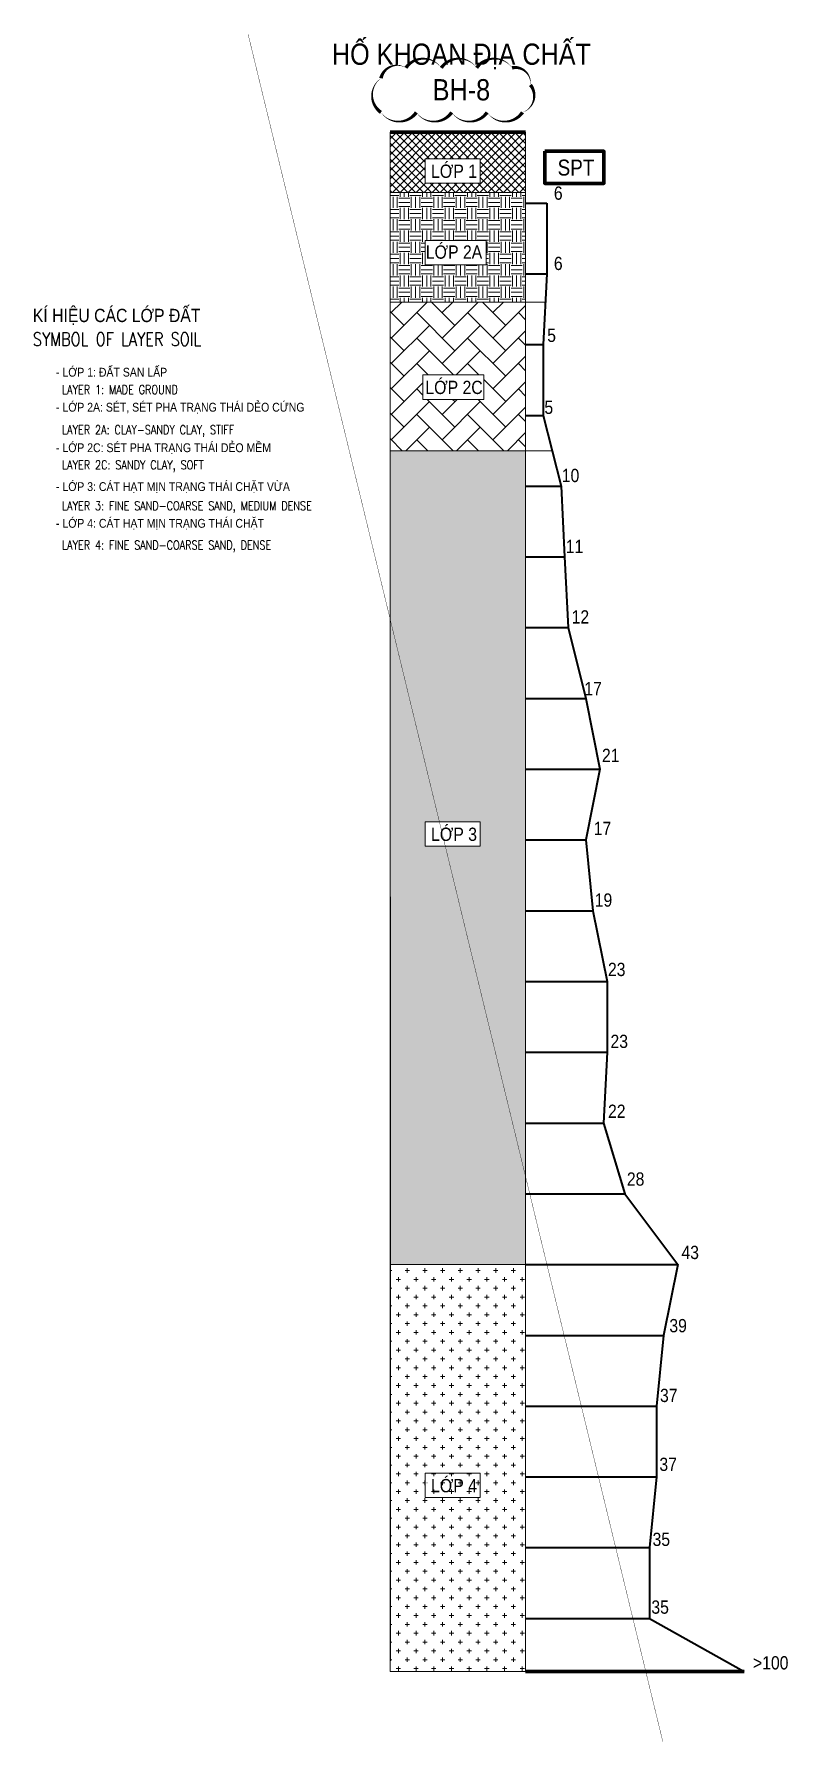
# Model space of a CAD drawing. Header units: millimetres. Extents: x -383953 to 676589, y -101685 to 196247.
# Drawn here: x -182347 to -161046, y -25855 to 22405 of the extents above; entities that cross this region are included whole.
import ezdxf
from ezdxf.enums import TextEntityAlignment as Align

# ---------------------------------------------------------------- set-up
doc = ezdxf.new("R2010")
doc.units = ezdxf.units.MM
for name, color, linetype, lineweight in [('NDC_S_CONTINUOUS', 3, 'Continuous', 20), ('NDC_S_DIM', 1, 'Continuous', 15), ('NDC_S_ENG TEXT', 2, 'Continuous', 20), ('NDC_S_FOUNDATION NAME', 7, 'Continuous', 20), ('NDC_S_HATCH MATERIAL', 8, 'Continuous', 13), ('NDC_S_LEVEL TEXT', 7, 'Continuous', 20), ('NDC_S_REBAR', 4, 'Continuous', 35), ('NDC_S_VN TEXT', 7, 'Continuous', 20), ('NDC_S_VN TITLE', 6, 'Continuous', 35)]:
    doc.layers.add(name, color=color, linetype=linetype, lineweight=lineweight)
doc.styles.add('NDC_ARIAL', font='arial.ttf', dxfattribs={"width": 0.85})
doc.styles.add('NDC_EN TXT', font='romans.shx', dxfattribs={"width": 0.8})

msp = doc.modelspace()

# ---------------------------------------------------------------- hatches: boundary and pattern name
at = {"layer": 'NDC_S_HATCH MATERIAL'}
h = msp.add_hatch(dxfattribs=at)
h.set_pattern_fill('ANSI37', color=256, scale=50)
h.set_pattern_definition([(45, (-1269.74, 286097.14), (-112.2532, 112.2532), []), (135, (-1269.74, 286097.14), (-112.2532, -112.2532), [])])
h.paths.add_polyline_path([(-172280.9, 19632.6), (-172280.8, 17932.6), (-168457.2, 17932.6), (-168457.2, 19632.6)])
h.paths.add_polyline_path([(-171295.4, 18886.2), (-169738.6, 18886.2), (-169738.6, 18193.4), (-171295.4, 18193.4)], flags=16)
h.paths.add_polyline_path([(-171248.7, 18221.1), (-169712.9, 18221.1), (-169712.9, 18935.2), (-171248.7, 18935.2)], flags=24)
h = msp.add_hatch(dxfattribs=at)
h.set_pattern_fill('EARTH', color=256, scale=50, angle=90)
h.set_pattern_definition([(90, (-1269.74, 286097.14), (-317.5, 317.5), [317.5, -317.5]), (90, (-1388.8, 286097.14), (-317.5, 317.5), [317.5, -317.5]), (90, (-1507.87, 286097.14), (-317.5, 317.5), [317.5, -317.5]), (180, (-1547.56, 286136.82), (-317.5, -317.5), [317.5, -317.5]), (180, (-1547.56, 286255.9), (-317.5, -317.5), [317.5, -317.5]), (180, (-1547.56, 286374.95), (-317.5, -317.5), [317.5, -317.5])])
h.paths.add_polyline_path([(-172280.8, 17932.6), (-172280.8, 14832.6), (-168457.2, 14832.6), (-168457.2, 17932.6)])
h.paths.add_polyline_path([(-169570, 16574.2), (-169570, 15881.5), (-171295.4, 15881.5), (-171295.4, 16574.2)], flags=16)
h.paths.add_polyline_path([(-171397.6, 15935.9), (-169564, 15935.9), (-169564, 16649.9), (-171397.6, 16649.9)], flags=24)
h = msp.add_hatch(dxfattribs=at)
h.set_pattern_fill('AR-HBONE', color=256, scale=5)
h.set_pattern_definition([(45, (-1269.74, 286097.14), (0, 718.4205), [1524, -508]), (135, (-910.53, 286456.35), (7e-14, 718.4205), [1524, -508])])
h.paths.add_polyline_path([(-172280.8, 14832.6), (-172280.7, 10632.6), (-168457.2, 10632.6), (-168457.2, 14832.6)])
h.paths.add_polyline_path([(-169641.5, 12776.8), (-169641.5, 12084), (-171360.9, 12084), (-171360.9, 12776.8)], flags=16)
h.paths.add_polyline_path([(-171409.5, 12111.7), (-169552.1, 12111.7), (-169552.1, 12825.7), (-171409.5, 12825.7)], flags=24)
h = msp.add_hatch(dxfattribs=at)
h.set_pattern_fill('AR-SAND', color=256, scale=100)
h.set_pattern_definition([(37.5, (422884.48, -596284.57), (-6.299336, 192.682377), [0, -152, 0, -170, 0, -162.5]), (7.5, (422884.48, -596284.57), (176.97767, 282.21461), [0, -82, 0, -137, 0, -52.5]), (327.5, (422761.48, -596284.57), (311.414186, 0.565905), [0, -50, 0, -180, 0, -235]), (317.5, (422761.48, -596284.57), (300.61266, 87.76756), [0, -25, 0, -118, 0, -135])])
h.paths.add_polyline_path([(-168457.2, 10632.6), (-172280.9, 10632.6), (-172280.9, -12367.4), (-168457.2, -12367.4)])
h.paths.add_polyline_path([(-169738.6, 148), (-169738.6, -544.7), (-171295.4, -544.7), (-171295.4, 148)], flags=16)
h = msp.add_hatch(dxfattribs=at)
h.set_pattern_fill('CROSS', color=256, scale=1000)
h.set_pattern_definition([(0, (422884.48, -596284.57), (250, 250), [125, -375]), (90, (422946.98, -596347.07), (-250, 250), [125, -375])])
h.paths.add_polyline_path([(-168457.2, -12367.4), (-172280.9, -12367.4), (-172280.9, -23867.4), (-168457.2, -23867.4)])
h.paths.add_polyline_path([(-169738.6, -18260.4), (-169738.6, -18953.2), (-171295.4, -18953.2), (-171295.4, -18260.4)], flags=16)
h.paths.add_polyline_path([(-171248.7, -18925.5), (-169712.9, -18925.5), (-169712.9, -18211.4), (-171248.7, -18211.4)], flags=16)

# ---------------------------------------------------------------- linework, layer by layer
at = {"layer": 'NDC_S_CONTINUOUS'}
for p, q in [((-172280.2, -23567.3), (-172280.9, 19632.7)), ((-172280.9, -23867.4), (-172280.9, 19632.7)), ((-172280.9, -23867.3), (-172280.9, 19632.7)), ((-168457.2, -23867.4), (-168457.2, 19632.6)), ((-168457.2, 17932.6), (-172280.9, 17932.6)), ((-168457.2, 14832.6), (-172280.9, 14832.6)), ((-168457.2, 14832.6), (-172280.9, 14832.6)), ((-168457.2, 10632.6), (-172280.9, 10632.6)), ((-168457.2, 10632.6), (-172280.9, 10632.6)), ((-168457.2, -12367.4), (-172280.9, -12367.4)), ((-168457.2, -23867.4), (-172280.9, -23867.4))]:
    msp.add_line(p, q, dxfattribs=at)
at = {"layer": 'NDC_S_CONTINUOUS', "lineweight": 100}
for p, q in [((-172280.9, 19632.7), (-168457.2, 19632.6)), ((-168457.2, -23867.4), (-162282.3, -23867.4))]:
    msp.add_line(p, q, dxfattribs=at)
msp.add_lwpolyline([(-167916.1, 19097), (-166245.7, 19097), (-166245.7, 18185), (-167916.1, 18185)], close=True, dxfattribs=at)
at = {"layer": 'NDC_S_DIM', "ltscale": 100, "const_width": 10}
msp.add_lwpolyline([(-176300, 22400), (-164580, -25850)], dxfattribs=at)
at = {"layer": 'NDC_S_DIM'}
msp.add_lwpolyline([(-172545.6, 20193.8, 0, 100, 0.5205671), (-171545.6, 20193.8, 0, 100, 0.5205671), (-170545.6, 20193.8, 0, 100, 0.5205671), (-169545.6, 20193.8, 0, 100, 0.5205671), (-168545.6, 20193.8, 0, 100, 0.5205671), (-168323, 20971.2, 0, 100, 0.5205671), (-168841.1, 21453.2, 0, 100, 0.5205671), (-169841.1, 21453.2, 0, 100, 0.5205671), (-170841.1, 21453.2, 0, 100, 0.5205671), (-171841.1, 21453.2, 0, 100, 0.5205671), (-172545.6, 21157.7, 0, 100, 0.5205671)], format="xyseb", close=True, dxfattribs=at)
for points in [[(-171295.4, 18886.2), (-169738.6, 18886.2), (-169738.6, 18193.4), (-171295.4, 18193.4)], [(-171295.4, 16574.2), (-169570, 16574.2), (-169570, 15881.5), (-171295.4, 15881.5)], [(-171360.9, 12776.8), (-169641.5, 12776.8), (-169641.5, 12084), (-171360.9, 12084)], [(-171295.4, 148), (-169738.6, 148), (-169738.6, -544.7), (-171295.4, -544.7)], [(-171295.4, -18260.4), (-169738.6, -18260.4), (-169738.6, -18953.2), (-171295.4, -18953.2)]]:
    msp.add_lwpolyline(points, close=True, dxfattribs=at)
at = {"layer": 'NDC_S_ENG TEXT', "color": 1}
for p, q in [((-168457.2, 14832.6), (-167897.2, 14832.6)), ((-168457.2, 10632.6), (-167707.2, 10632.6))]:
    msp.add_line(p, q, dxfattribs=at)
at = {"layer": 'NDC_S_REBAR', "color": 3}
for p, q in [((-168457.2, 17632.6), (-167857.2, 17632.6)), ((-167857.2, 17632.6), (-167857.2, 15632.6)), ((-168457.2, 15632.6), (-167857.2, 15632.6)), ((-167857.2, 15632.6), (-167957.2, 13632.6)), ((-168457.2, 13632.6), (-167957.2, 13632.6)), ((-167957.2, 13632.6), (-167957.2, 11632.6)), ((-168457.2, 11632.6), (-167957.2, 11632.6)), ((-167957.2, 11632.6), (-167457.2, 9632.6)), ((-168457.2, 9632.6), (-167457.2, 9632.6)), ((-167457.2, 9632.6), (-167357.2, 7632.6)), ((-168457.2, 7632.6), (-167357.2, 7632.6)), ((-167357.2, 7632.6), (-167257.2, 5632.6)), ((-168457.2, 5632.6), (-167257.2, 5632.6)), ((-167257.2, 5632.6), (-166757.2, 3632.6)), ((-168457.2, 3632.6), (-166757.2, 3632.6)), ((-166757.2, 3632.6), (-166357.2, 1632.6)), ((-168457.2, 1632.6), (-166357.2, 1632.6)), ((-166357.2, 1632.6), (-166757.2, -367.4)), ((-168457.2, -367.4), (-166757.2, -367.4)), ((-166757.2, -367.4), (-166557.2, -2367.4)), ((-168457.2, -2367.4), (-166557.2, -2367.4)), ((-166557.2, -2367.4), (-166157.2, -4367.4)), ((-168457.2, -4367.4), (-166157.2, -4367.4)), ((-166157.2, -4367.4), (-166157.2, -6367.4)), ((-168457.2, -6367.4), (-166157.2, -6367.4)), ((-166157.2, -6367.4), (-166257.2, -8367.4)), ((-168457.2, -8367.4), (-166257.2, -8367.4)), ((-166257.2, -8367.4), (-165657.2, -10367.4)), ((-168457.2, -10367.4), (-165657.2, -10367.4)), ((-165657.2, -10367.4), (-164157.2, -12367.4)), ((-168457.2, -12367.4), (-164157.2, -12367.4)), ((-164157.2, -12367.4), (-164557.2, -14367.4)), ((-168457.2, -14367.4), (-164557.2, -14367.4)), ((-164557.2, -14367.4), (-164757.2, -16367.4)), ((-168457.2, -16367.4), (-164757.2, -16367.4)), ((-164757.2, -16367.4), (-164757.2, -18367.4)), ((-168457.2, -18367.4), (-164757.2, -18367.4)), ((-164757.2, -18367.4), (-164957.2, -20367.4)), ((-168457.2, -20367.4), (-164957.2, -20367.4)), ((-164957.2, -20367.4), (-164957.2, -22367.4)), ((-168457.2, -22367.4), (-164957.2, -22367.4)), ((-164957.2, -22367.4), (-162282.3, -23867.4))]:
    msp.add_line(p, q, dxfattribs=at)

# ---------------------------------------------------------------- texts
at = {"layer": 'NDC_S_FOUNDATION NAME', "style": 'NDC_ARIAL', "width": 0.85}
msp.add_text('SPT', height=450, dxfattribs=at).set_placement((-167034.3, 18634.9), align=Align.MIDDLE)
at = {"layer": 'NDC_S_LEVEL TEXT', "style": 'NDC_ARIAL', "width": 0.85}
for s, p in [('6', (-167535.2, 17913.5)), ('6', (-167535.2, 15926.4)), ('5', (-167724.1, 13891.3)), ('5', (-167803.2, 11856.9)), ('10', (-167187.9, 9934)), ('11', (-167075.2, 7927.4)), ('12', (-166909, 5939.2)), ('17', (-166551.2, 3907.8)), ('21', (-166052.2, 2026)), ('17', (-166284.2, -40.6)), ('19', (-166256.3, -2065.1)), ('23', (-165883.6, -4026.2)), ('23', (-165811.5, -6058.6)), ('22', (-165881.2, -8031.5)), ('28', (-165348.6, -9949.7)), ('43', (-163806.1, -12024.2)), ('39', (-164147.3, -14092.8)), ('37', (-164412.4, -16064.5)), ('37', (-164428.6, -18011.6)), ('35', (-164622.7, -20131.8)), ('35', (-164656.1, -22047.4)), ('>100', (-161530.4, -23621.1))]:
    msp.add_text(s, height=375, dxfattribs=at).set_placement(p, align=Align.MIDDLE)
at = {"layer": 'NDC_S_VN TEXT'}
for s, height, style, width, p in [('KÍ HIỆU CÁC LỚP ĐẤT', 375, 'NDC_ARIAL', 0.85, (-182383.7, 14455.5)), ('SYMBOL OF LAYER SOIL', 375, 'NDC_EN TXT', 0.8, (-182383.7, 13783.4)), ('- LỚP 1: ĐẤT SAN LẤP', 250, 'NDC_ARIAL', 0.85, (-181728.9, 12850.9)), ('LAYER 1: MADE GROUND', 250, 'NDC_EN TXT', 0.8, (-181560, 12360)), ('- LỚP 2A: SÉT, SÉT PHA TRẠNG THÁI DẺO CỨNG', 250, 'NDC_ARIAL', 0.85, (-181728.9, 11861.8)), ('LAYER 2A: CLAY-SANDY CLAY, STIFF', 250, 'NDC_EN TXT', 0.8, (-181560, 11226.2)), ('- LỚP 2C: SÉT PHA TRẠNG THÁI DẺO MỀM', 250, 'NDC_ARIAL', 0.85, (-181728.9, 10717.5)), ('LAYER 2C: SANDY CLAY, SOFT', 250, 'NDC_EN TXT', 0.8, (-181560, 10232.2)), ('- LỚP 3: CÁT HẠT MỊN TRẠNG THÁI CHẶT VỪA', 250, 'NDC_ARIAL', 0.85, (-181728.9, 9618.1)), ('LAYER 3: FINE SAND-COARSE SAND, MEDIUM DENSE', 250, 'NDC_EN TXT', 0.8, (-181560, 9075.6)), ('- LỚP 4: CÁT HẠT MỊN TRẠNG THÁI CHẶT ', 250, 'NDC_ARIAL', 0.85, (-181728.9, 8580.8)), ('LAYER 4: FINE SAND-COARSE SAND, DENSE', 250, 'NDC_EN TXT', 0.8, (-181560, 7967))]:
    msp.add_text(s, height=height, dxfattribs=dict(at, style=style, width=width)).set_placement(p, align=Align.MIDDLE_LEFT)
at = {"layer": 'NDC_S_VN TITLE', "style": 'NDC_ARIAL', "width": 0.85}
for s, height, p in [('HỐ KHOAN ĐỊA CHẤT', 600, (-170271.6, 21863.2)), ('BH-8', 600, (-170271.6, 20834)), ('LỚP 1', 375, (-170480.8, 18578.1)), ('LỚP 2A', 375, (-170480.8, 16292.9)), ('LỚP 2C', 375, (-170480.8, 12468.7)), ('LỚP 3', 375, (-170480.8, -160)), ('LỚP 4', 375, (-170480.8, -18568.5))]:
    msp.add_text(s, height=height, dxfattribs=at).set_placement(p, align=Align.MIDDLE)

doc.saveas('drawing.dxf')
